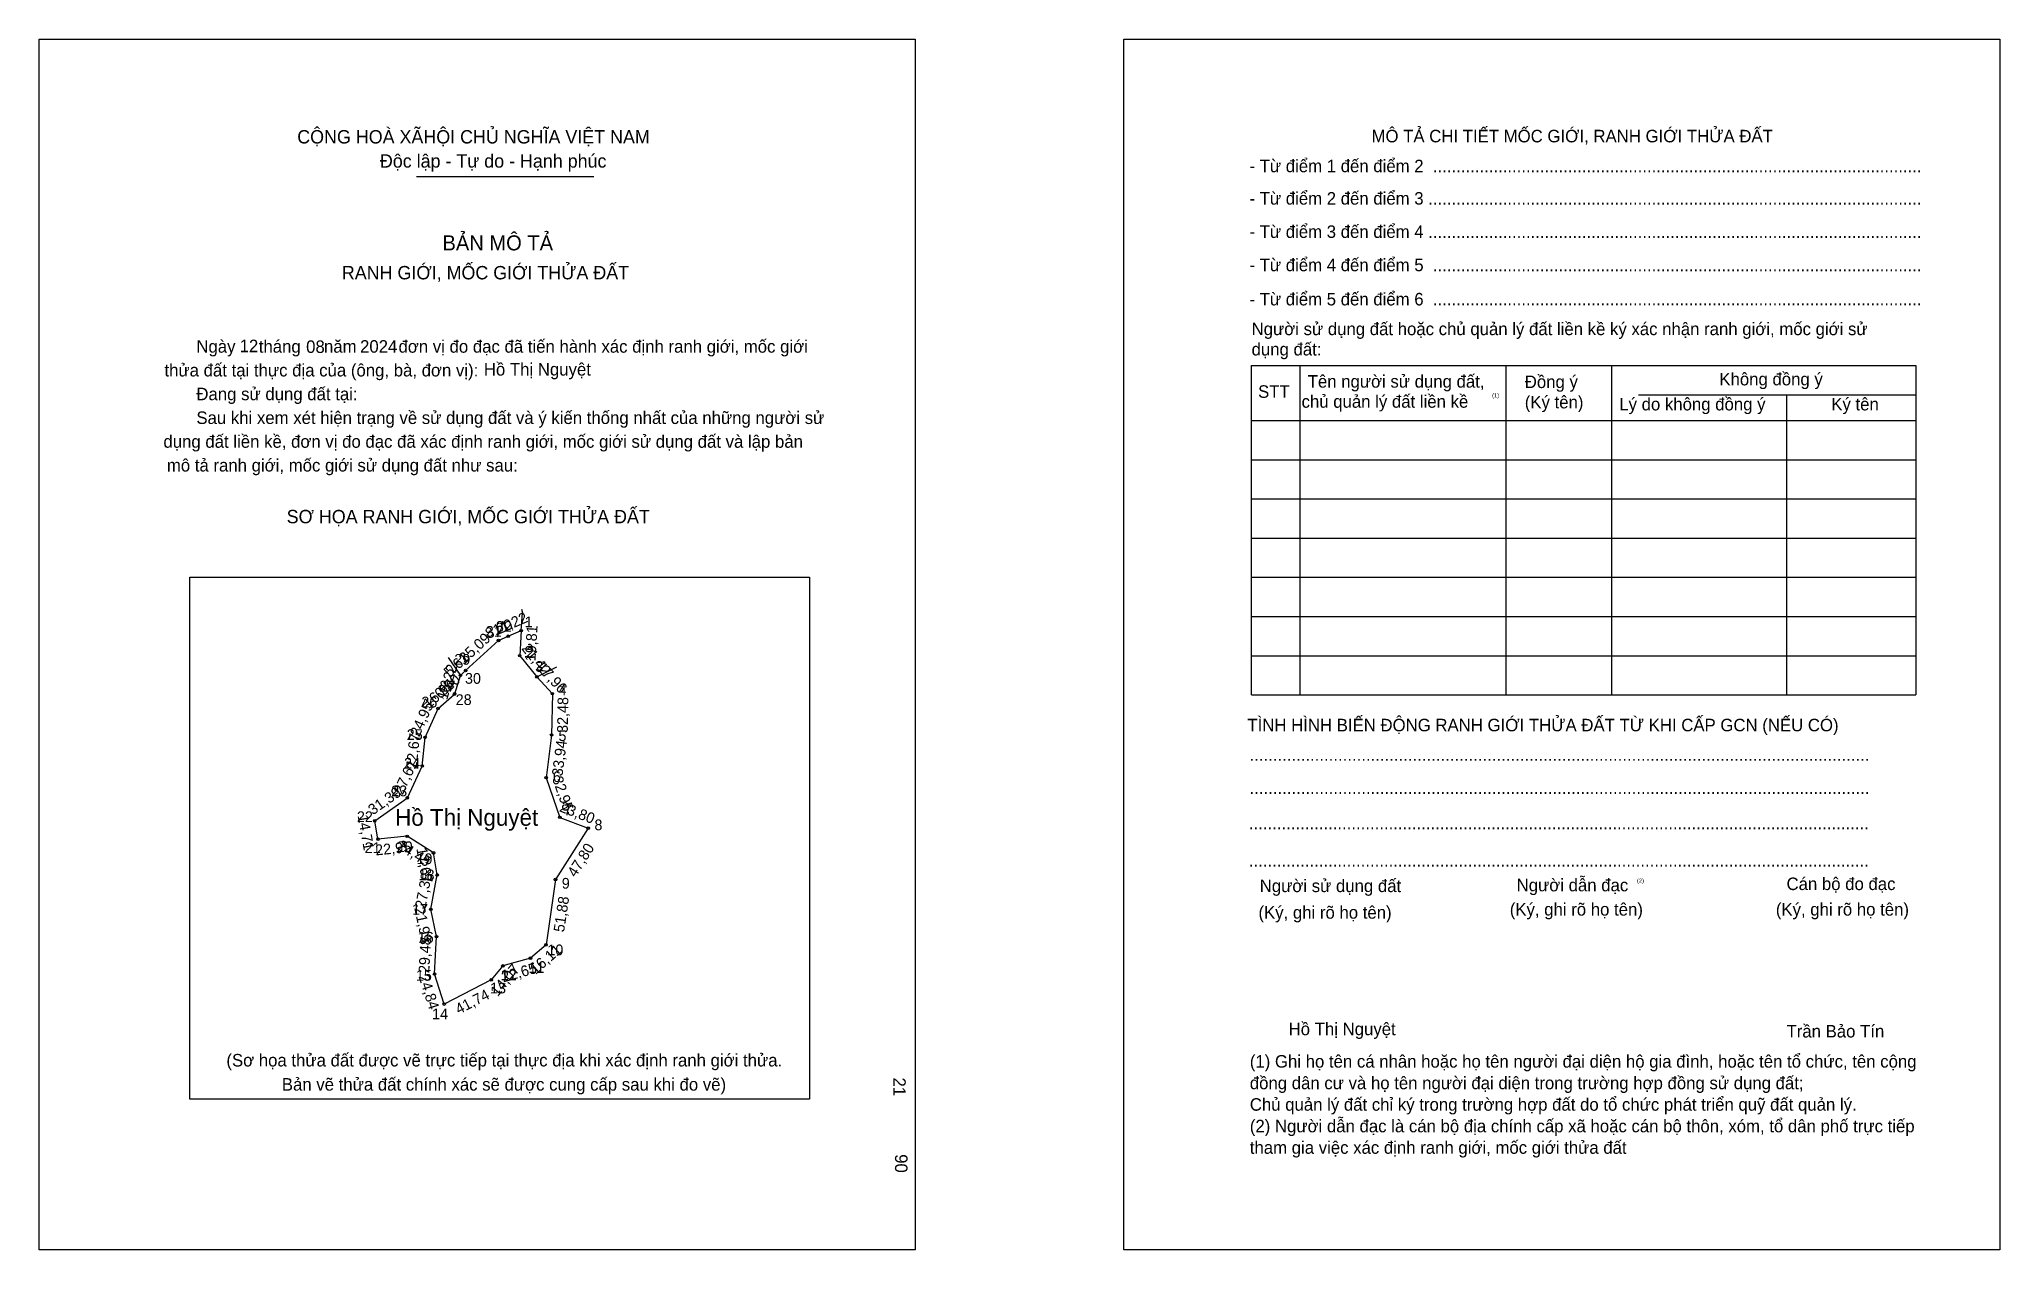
# Model space of a CAD drawing. Extents: x 547081 to 548623, y 1824628 to 1825580.
import ezdxf

# ---------------------------------------------------------------- set-up
doc = ezdxf.new("R2010")
doc.units = 0
for name, color, linetype in [('bmtKhungInTrang1', 7, 'Continuous'), ('bmtKhungInTrang2', 7, 'Continuous'), ('bmtNoiDung', 7, 'Continuous'), ('bmtTemplate', 7, 'Continuous'), ('CanhThua', 7, 'Continuous'), ('ChieuDaiCanhThua', 7, 'Continuous'), ('MocDinhThua', 7, 'Continuous'), ('RauThua', 7, 'Continuous'), ('SoHieuDinhThua', 7, 'Continuous'), ('TenChuSuDung', 7, 'Continuous')]:
    doc.layers.add(name, color=color, linetype=linetype)

msp = doc.modelspace()

# ---------------------------------------------------------------- linework, layer by layer
at = {"layer": 'bmtKhungInTrang1'}
msp.add_lwpolyline([(547081.1, 1825580.5), (547769.8, 1825580.5), (547769.8, 1824628), (547081.1, 1824628)], close=True, dxfattribs=at)
at = {"layer": 'bmtKhungInTrang2'}
msp.add_lwpolyline([(547934, 1825580.5), (548622.7, 1825580.5), (548622.7, 1824628), (547934, 1824628)], close=True, dxfattribs=at)
at = {"layer": 'bmtTemplate'}
for p, q in [((547377.9, 1825472.5), (547517.2, 1825472.5)), ((548072.2, 1825323.6), (548072.2, 1825064.6)), ((548234.2, 1825323.6), (548234.2, 1825064.6)), ((548317.5, 1825323.9), (548317.5, 1825064.6)), ((548556.7, 1825323.6), (548556.7, 1825064.6)), ((548338.7, 1825300.7), (548556.7, 1825300.7)), ((548034.4, 1825280.4), (548556.7, 1825280.4)), ((548034.4, 1825249.6), (548556.7, 1825249.6)), ((548034.4, 1825218.7), (548556.7, 1825218.7)), ((548034.4, 1825187.9), (548556.7, 1825187.9)), ((548034.4, 1825157.1), (548556.7, 1825157.1)), ((548034.4, 1825126.3), (548556.7, 1825126.3)), ((548034.4, 1825095.4), (548556.7, 1825095.4)), ((548034.4, 1825064.6), (548556.7, 1825064.6))]:
    msp.add_line(p, q, dxfattribs=at)
for points in [[(548034.1, 1825323.6), (548556.7, 1825323.6)], [(548034.1, 1825323.6), (548034.1, 1825064.6)], [(548455.1, 1825300.4), (548455.1, 1825064.6)]]:
    msp.add_lwpolyline(points, dxfattribs=at)
msp.add_lwpolyline([(547199.6, 1824746.6), (547199.6, 1825157.1), (547686.9, 1825157.1), (547686.9, 1824746.6)], close=True, dxfattribs=at)
at = {"layer": 'CanhThua'}
for p, q in [((547416.4, 1825083.7), (547442.3, 1825107.4)), ((547442.3, 1825107.4), (547449.8, 1825110.7)), ((547449.8, 1825110.7), (547460.1, 1825115.1)), ((547460.1, 1825115.1), (547458.9, 1825095.4)), ((547458.9, 1825095.4), (547472.4, 1825078.7)), ((547407.8, 1825065.4), (547412.3, 1825079.9)), ((547412.3, 1825079.9), (547416.4, 1825083.7)), ((547472.4, 1825078.7), (547484.6, 1825065.5)), ((547394.7, 1825053.9), (547407.5, 1825065)), ((547407.5, 1825065), (547407.8, 1825065.4)), ((547484.6, 1825065.5), (547484, 1825033)), ((547384.5, 1825031.1), (547394.7, 1825053.9)), ((547382.3, 1825008.6), (547384.5, 1825031.1)), ((547484, 1825033), (547479.7, 1824999.4)), ((547370.6, 1824983.6), (547382.3, 1825008.6)), ((547479.7, 1824999.4), (547490.5, 1824968.2)), ((547344.9, 1824965.5), (547370.6, 1824983.6)), ((547347.5, 1824951.1), (547344.9, 1824965.5)), ((547490.5, 1824968.2), (547512.7, 1824959.7)), ((547370.4, 1824953.3), (547347.5, 1824951.1)), ((547391.1, 1824940.3), (547370.4, 1824953.3)), ((547512.7, 1824959.7), (547487.1, 1824919.3)), ((547394.1, 1824922.9), (547391.1, 1824940.3)), ((547389, 1824895.9), (547394.1, 1824922.9)), ((547487.1, 1824919.3), (547479.6, 1824867.9)), ((547393.5, 1824874.4), (547389, 1824895.9)), ((547392, 1824845), (547393.5, 1824874.4)), ((547467.4, 1824857.4), (547445.6, 1824851.3)), ((547479.6, 1824867.9), (547467.4, 1824857.4)), ((547399.5, 1824821.3), (547392, 1824845)), ((547436.6, 1824840.4), (547399.5, 1824821.3)), ((547445.6, 1824851.3), (547436.6, 1824840.4))]:
    msp.add_line(p, q, dxfattribs=at)
at = {"layer": 'MocDinhThua'}
for centre in [(547460.1, 1825115.1), (547442.3, 1825107.4), (547449.8, 1825110.7), (547458.9, 1825095.4), (547412.3, 1825079.9), (547416.4, 1825083.7), (547472.4, 1825078.7), (547394.7, 1825053.9), (547407.5, 1825065), (547407.8, 1825065.4), (547484.6, 1825065.5), (547384.5, 1825031.1), (547484, 1825033), (547382.3, 1825008.6), (547479.7, 1824999.4), (547370.6, 1824983.6), (547344.9, 1824965.5), (547490.5, 1824968.2), (547347.5, 1824951.1), (547370.4, 1824953.3), (547512.7, 1824959.7), (547391.1, 1824940.3), (547394.1, 1824922.9), (547487.1, 1824919.3), (547389, 1824895.9), (547393.5, 1824874.4), (547467.4, 1824857.4), (547479.6, 1824867.9), (547392, 1824845), (547436.6, 1824840.4), (547445.6, 1824851.3), (547399.5, 1824821.3)]:
    msp.add_circle(centre, 1.01, dxfattribs=at)
at = {"layer": 'RauThua'}
for p, q in [((547460.4, 1825132), (547461, 1825129.1)), ((547460.1, 1825115.1), (547461, 1825129.1)), ((547402.7, 1825094), (547412.3, 1825079.9)), ((547472.4, 1825078.7), (547488, 1825086.6))]:
    msp.add_line(p, q, dxfattribs=at)

# ---------------------------------------------------------------- texts
at = {"layer": 'bmtNoiDung'}
for s, height, p in [('12', 9.85, (547238.7, 1825334.2)), ('08', 9.85, (547291, 1825333.6)), ('2024', 9.85, (547333.4, 1825333.8)), ('Hồ Thị Nguyệt', 9.854, (547430.7, 1825315.8)), ('Hồ Thị Nguyệt', 9.854, (548063.5, 1824796.8))]:
    msp.add_text(s, height=height, dxfattribs=at).set_placement(p)
for s, p in [('21', (547752.6, 1824763.5)), ('90', (547754, 1824703.2))]:
    msp.add_text(s, height=9.85, rotation=270, dxfattribs=at).set_placement(p)
at = {"layer": 'bmtTemplate'}
for s, height, p in [('CỘNG HOÀ XÃHỘI CHỦ NGHĨA VIỆT NAM', 10.51, (547284, 1825498.4)), ('MÔ TẢ CHI TIẾT MỐC GIỚI, RANH GIỚI THỬA ĐẤT', 9.85, (548128.7, 1825499.3)), ('Độc lập - Tự do - Hạnh phúc', 10.51, (547349, 1825479.4)), ('- Từ điểm 1 đến điểm 2  .........................................................................................................', 9.8498, (548032.7, 1825475.8)), ('- Từ điểm 2 đến điểm 3 ..........................................................................................................', 9.8498, (548032.7, 1825450.3)), ('BẢN MÔ TẢ', 11.82, (547398.2, 1825414.3)), ('- Từ điểm 3 đến điểm 4 ..........................................................................................................', 9.8498, (548032.7, 1825424.1)), ('- Từ điểm 4 đến điểm 5  .........................................................................................................', 9.8498, (548032.7, 1825397.9)), ('RANH GIỚI, MỐC GIỚI THỬA ĐẤT', 10.51, (547319.1, 1825391.5)), ('- Từ điểm 5 đến điểm 6  .........................................................................................................', 9.8498, (548032.7, 1825371)), ('Người sử dụng đất hoặc chủ quản lý đất liền kề ký xác nhận ranh giới, mốc giới sử', 9.85, (548034.4, 1825347.6)), ('Ngày     tháng     năm         đơn vị đo đạc đã tiến hành xác định ranh giới, mốc giới ', 9.854, (547204.7, 1825333.8)), ('dụng đất:', 9.85, (548034.4, 1825331.6)), ('thửa đất tại thực địa của (ông, bà, đơn vị):', 9.854, (547179.6, 1825315.1)), ('Tên người sử dụng đất,', 9.85, (548078.5, 1825306.3)), ('Đồng ý', 9.85, (548249.2, 1825306)), ('Không đồng ý', 9.85, (548402.2, 1825308.1)), ('Đang sử dụng đất tại:', 9.854, (547204.7, 1825296.4)), ('STT', 9.85, (548039.5, 1825298.3)), ('chủ quản lý đất liền kề', 9.85, (548073.7, 1825290.5)), ('(1)', 3.28, (548223.5, 1825298.6)), ('Sau khi xem xét hiện trạng về sử dụng đất và ý kiến thống nhất của những người sử ', 9.854, (547204.7, 1825277.7)), ('(Ký tên)', 9.85, (548249.2, 1825290)), ('Lý do không đồng ý', 9.85, (548323.5, 1825288.4)), ('Ký tên', 9.85, (548490.2, 1825288.4)), ('dụng đất liền kề, đơn vị đo đạc đã xác định ranh giới, mốc giới sử dụng đất và lập bản', 9.854, (547178.8, 1825259)), ('mô tả ranh giới, mốc giới sử dụng đất như sau:', 9.854, (547181.5, 1825240.3)), ('SƠ HỌA RANH GIỚI, MỐC GIỚI THỬA ĐẤT', 10.51, (547275.7, 1825199.6)), ('TÌNH HÌNH BIẾN ĐỘNG RANH GIỚI THỬA ĐẤT TỪ KHI CẤP GCN (NẾU CÓ)', 9.85, (548031.1, 1825035.9)), ('.....................................................................................................................................', 9.8646, (548032.7, 1825012.7)), ('.....................................................................................................................................', 9.8646, (548032.7, 1824986.5)), ('.....................................................................................................................................', 9.8646, (548032.2, 1824958.7)), ('.....................................................................................................................................', 9.8646, (548032.2, 1824929.4)), ('Người sử dụng đất', 9.85, (548040.8, 1824909.4)), ('Người dẫn đạc', 9.85, (548242.8, 1824910)), ('(2)', 3.28, (548337.4, 1824916.8)), ('Cán bộ đo đạc', 9.85, (548455, 1824911)), ('(Ký, ghi rõ họ tên)', 9.85, (548237.4, 1824890.9)), ('(Ký, ghi rõ họ tên)', 9.85, (548446.6, 1824890.9)), ('(Ký, ghi rõ họ tên)', 9.85, (548039.8, 1824888.5)), ('Trần Bảo Tín', 9.85, (548455, 1824795)), ('(Sơ họa thửa đất được vẽ trực tiếp tại thực địa khi xác định ranh giới thửa.', 9.854, (547228.3, 1824772.2)), ('(1) Ghi họ tên cá nhân hoặc họ tên người đại diện hộ gia đình, hoặc tên tổ chức, tên cộng', 9.85, (548033, 1824771.3)), ('Bản vẽ thửa đất chính xác sẽ được cung cấp sau khi đo vẽ)', 9.854, (547271.9, 1824753.2)), ('đồng dân cư và họ tên người đại diện trong trường hợp đồng sử dụng đất;', 9.85, (548033, 1824754.3)), ('Chủ quản lý đất chỉ ký trong trường hợp đất do tổ chức phát triển quỹ đất quản lý.', 9.85, (548033, 1824737.4)), ('(2) Người dẫn đạc là cán bộ địa chính cấp xã hoặc cán bộ thôn, xóm, tổ dân phố trực tiếp', 9.85, (548033, 1824720.4)), ('tham gia việc xác định ranh giới, mốc giới thửa đất', 9.85, (548033, 1824703.5))]:
    msp.add_text(s, height=height, dxfattribs=at).set_placement(p)
at = {"layer": 'ChieuDaiCanhThua'}
for s, rotation, p in [('8,20', 23.4682, (547434.1, 1825108.4)), ('11,22', 23.4741, (547440.1, 1825111)), ('19,81', 86.496, (547471.3, 1825090.9)), ('35,09', 42.4808, (547415.9, 1825088.9)), ('21,42', 308.8557, (547459.9, 1825100.9)), ('15,22', 73.0263, (547401.8, 1825060.1)), ('5,61', 42.4791, (547403.9, 1825077.9)), ('17,96', 312.848, (547471.7, 1825085.6)), ('16,94', 41.0016, (547387.4, 1825053.2)), ('0,50', 41.0015, (547396.5, 1825061)), ('24,95', 65.9771, (547379.9, 1825031)), ('32,48', 89.0067, (547496.7, 1825034.6)), ('22,67', 84.4635, (547377.9, 1825005.9)), ('33,94', 82.6279, (547492.5, 1825000.3)), ('27,61', 64.8418, (547366.9, 1824985.5)), ('32,95', 289.1789, (547484.3, 1824998.9)), ('31,39', 35.0844, (547343.5, 1824969.7)), ('23,80', 338.8566, (547489.6, 1824973.1)), ('14,71', 280.254, (547331.4, 1824969.5)), ('22,95', 5.6907, (547345.8, 1824938.2)), ('24,45', 327.7164, (547361.7, 1824943.9)), ('47,80', 57.6706, (547502.9, 1824920.5)), ('17,67', 279.8333, (547377.6, 1824943.7)), ('27,38', 79.43, (547384.8, 1824896)), ('51,88', 81.6559, (547493.8, 1824877.5)), ('21,99', 281.7207, (547376, 1824896.8)), ('29,48', 87.0466, (547387.8, 1824845.5)), ('16,11', 40.7178, (547471.4, 1824844.2)), ('24,84', 287.6347, (547379.3, 1824843.1)), ('14,07', 50.3796, (547441.6, 1824826.7)), ('22,65', 15.7835, (547446, 1824838.3)), ('41,74', 27.2968, (547411, 1824813))]:
    msp.add_text(s, height=8.43, rotation=rotation, dxfattribs=at).set_placement(p)
at = {"layer": 'SoHieuDinhThua'}
for s, p in [('31', (547432.3, 1825110.3)), ('32', (547440.2, 1825114.2)), ('1', (547462.8, 1825117.8)), ('2', (547464, 1825093.7)), ('29', (547407.5, 1825088.3)), ('3', (547471.1, 1825082.7)), ('27', (547395.7, 1825067.2)), ('30', (547415.9, 1825073.3)), ('4', (547489.5, 1825064.3)), ('26', (547381.6, 1825054.7)), ('28', (547408.6, 1825056.6)), ('25', (547370.1, 1825029.1)), ('5', (547489.4, 1825028.2)), ('24', (547368, 1825006.6)), ('23', (547357.9, 1824984.8)), ('6', (547485, 1824996)), ('7', (547493.5, 1824969.9)), ('22', (547330.9, 1824964.5)), ('8', (547517.7, 1824958.1)), ('21', (547337, 1824940.1)), ('20', (547362.2, 1824940.9)), ('19', (547377.8, 1824931.4)), ('18', (547379.4, 1824918.7)), ('9', (547492, 1824912.1)), ('17', (547374.3, 1824891.6)), ('16', (547378.8, 1824869.6)), ('11', (547465.9, 1824845.8)), ('10', (547480.7, 1824859.7)), ('15', (547377.3, 1824839.7)), ('12', (547444, 1824840)), ('13', (547435.6, 1824829.7)), ('14', (547390, 1824809.3))]:
    msp.add_text(s, height=8.43, dxfattribs=at).set_placement(p)
at = {"layer": 'TenChuSuDung'}
msp.add_text('Hồ Thị Nguyệt', height=13.161, dxfattribs=at).set_placement((547361, 1824961.6))

doc.saveas('drawing.dxf')
